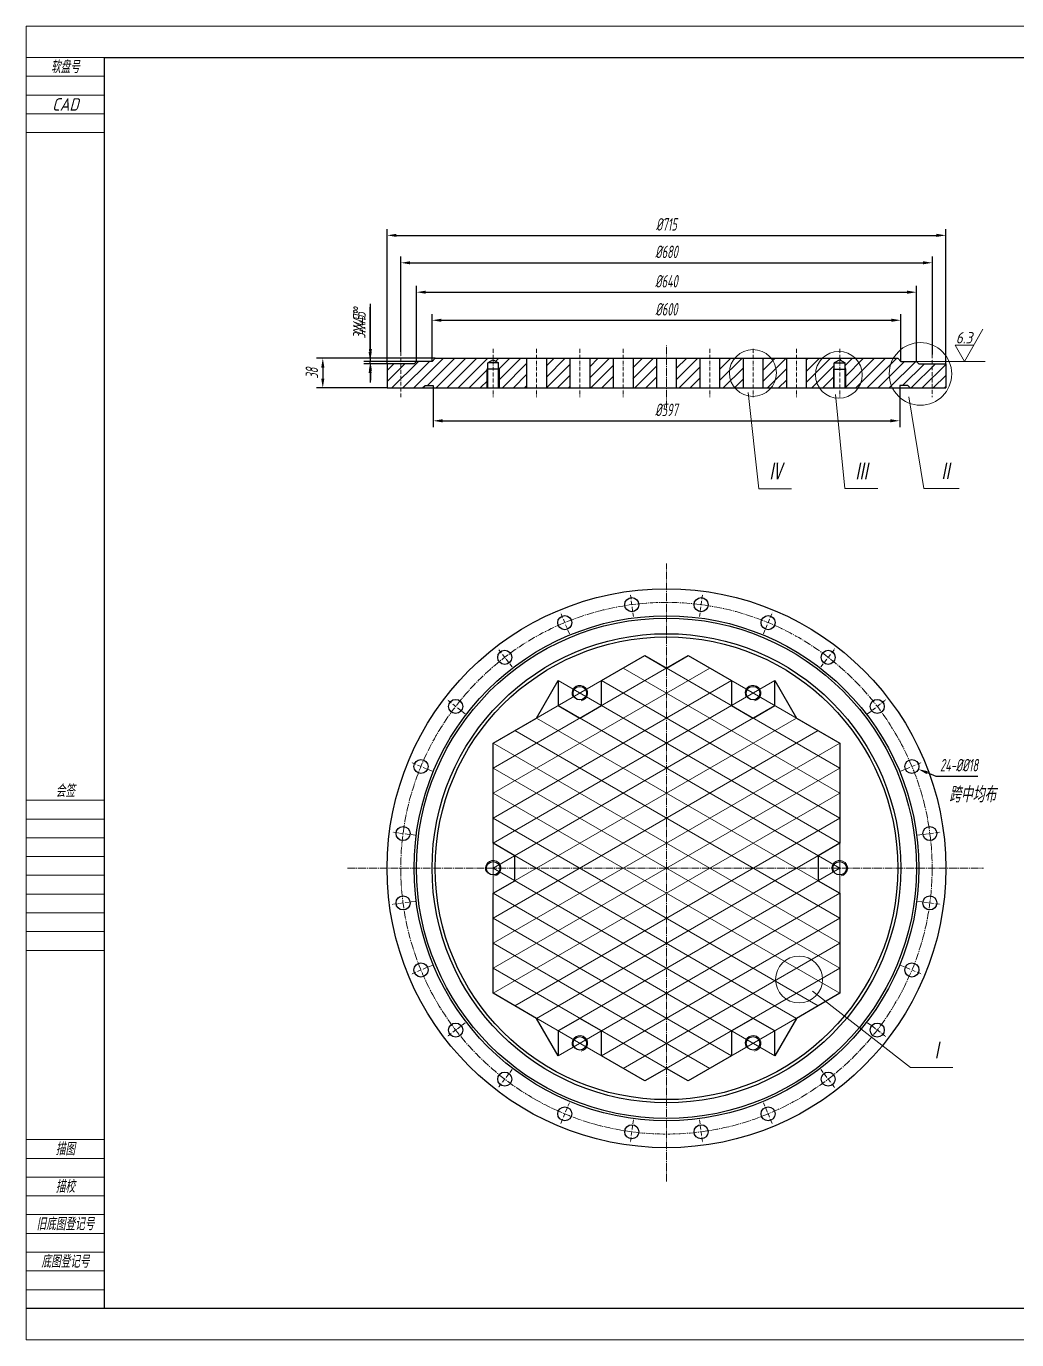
# Model space of a CAD drawing. Header units: millimetres. Extents: x 898 to 3274, y 583 to 2263.
# Drawn here: x 898 to 2166, y 583 to 2263 of the extents above; entities that cross this region are included whole.
import ezdxf
from ezdxf.enums import TextEntityAlignment as Align

# ---------------------------------------------------------------- set-up
doc = ezdxf.new("R2010")
doc.units = ezdxf.units.MM
doc.header["$PDMODE"] = 3
doc.linetypes.add('GEN7', pattern=[13.75, 10, -1.25, 1.25, -1.25])
doc.linetypes.add('GEN7A', pattern=[7.5, 5, -1.25, 0, -1.25])
for name, color, linetype, lineweight in [('4', 3, 'Continuous', 18), ('5', 3, 'Continuous', 18), ('6', 2, 'Continuous', 18), ('7', 4, 'GEN7', 18), ('7A', 4, 'GEN7A', 18), ('8', 1, 'Continuous', 18), ('RAHM2', 1, 'Continuous', 18), ('RAHM3', 2, 'Continuous', 18), ('TILE1', 5, 'Continuous', 18)]:
    doc.layers.add(name, color=color, linetype=linetype, lineweight=lineweight)
doc.styles.add('HZ', font='gbeitc.shx', dxfattribs={"width": 0.7, "bigfont": 'hztxt.shx'})
doc.styles.add('ROMANC', font='gbeitc.shx', dxfattribs={"bigfont": 'hztxt.shx'})
doc.styles.get("Standard").update_dxf_attribs({"font": 'gbeitc.shx', "bigfont": 'hztxt.shx'})
doc.dimstyles.new('GEN-ISO', dxfattribs={"dimscale": 4, "dimtxt": 4, "dimasz": 3, "dimexe": 2, "dimexo": 0, "dimgap": 1.5, "dimtad": 1, "dimzin": 0, "dimdsep": 46, "dimtxsty": 'HZ', "dimcen": 0, "dimdle": 6, "dimclrd": 256, "dimclre": 256, "dimclrt": 2, "dimadec": 0, "dimazin": 0, "dimtfac": 1, "dimtmove": 0, "dimatfit": 2, "dimldrblk": 'CLOSED', "dimfxl": 0, "dimtolj": 1, "dimtzin": 0, "dimarcsym": 0})
doc.dimstyles.new('GEN-ISO$3', dxfattribs={"dimscale": 4, "dimtxt": 4, "dimasz": 3, "dimexe": 2, "dimexo": 0, "dimgap": 1.5, "dimtad": 1, "dimtih": 1, "dimtoh": 1, "dimdsep": 46, "dimtxsty": 'HZ', "dimcen": 0, "dimdle": 6, "dimclrd": 256, "dimclre": 256, "dimclrt": 2, "dimadec": 0, "dimazin": 0, "dimtfac": 1, "dimtofl": 0, "dimtmove": 0, "dimatfit": 0, "dimldrblk": 'CLOSED', "dimfxl": 0, "dimtolj": 1, "dimarcsym": 0})

# ---------------------------------------------------------------- blocks, each defined once
blk = doc.blocks.new('GB-A2')
blk.add_line((25, 10), (0, 10))
blk.add_lwpolyline([(25, 10), (25, 410), (584, 410), (584, 10)], close=True)
at = {"layer": 'RAHM2'}
for p, q in [((25, 404), (0, 404)), ((25, 392), (0, 392))]:
    blk.add_line(p, q, dxfattribs=at)
at = {"layer": 'RAHM2', "color": 1}
for p, q in [((25, 166.5), (0, 166.5)), ((25, 154.5), (0, 154.5)), ((25, 142.5), (0, 142.5)), ((25, 130.5), (0, 130.5)), ((25, 58), (0, 58)), ((25, 46), (0, 46)), ((25, 34), (0, 34)), ((25, 22), (0, 22)), ((25, 16), (0, 16))]:
    blk.add_line(p, q, dxfattribs=at)
at = {"layer": 'RAHM3'}
for p, q in [((25, 410), (0, 410)), ((25, 398), (0, 398)), ((25, 386), (0, 386)), ((25, 172.5), (0, 172.5)), ((25, 160.5), (0, 160.5)), ((25, 148.5), (0, 148.5)), ((25, 136.5), (0, 136.5)), ((25, 124.5), (0, 124.5)), ((25, 64), (0, 64)), ((25, 52), (0, 52)), ((25, 40), (0, 40)), ((25, 28), (0, 28))]:
    blk.add_line(p, q, dxfattribs=at)
at = {"layer": 'TILE1'}
blk.add_line((0, 0), (0, 420), dxfattribs=at)
blk.add_lwpolyline([(0, 420), (594, 420), (594, 0), (0, 0)], dxfattribs=at)
for tag, p in [('MAX', (594, 420)), ('RU', (584, 410)), ('INSERT', (584, 10))]:
    blk.add_attdef(tag, p, '', height=3.5)
at = {"layer": 'RAHM2', "char_height": 4, "attachment_point": 8}
for s, insert, width, style in [('软盘号', (12.5, 405), 17.4835, 'HZ'), ('CAD', (12.5, 393), 12.5019, 'ROMANC'), ('会签', (12.5, 173.5), 11.6477, 'HZ'), ('描图', (12.5, 59), 11.6477, 'HZ'), ('描校', (12.5, 47), 11.6477, 'HZ'), ('旧底图登记号', (12.5, 35), 34.991, 'HZ'), ('底图登记号', (12.5, 23), 29.1552, 'HZ')]:
    blk.add_mtext(s, dxfattribs=dict(at, insert=insert, width=width, style=style))
blk = doc.blocks.new('*D58')
at = {"layer": '5', "lineweight": -2}
for p, q in [((2051, 1308.3), (2062.1, 1303.8)), ((2062.1, 1303.8), (2115.7, 1303.8))]:
    blk.add_line(p, q, dxfattribs=at)
at = {"layer": '5'}
blk.add_solid([(2051.7, 1310.1), (2050.2, 1306.4), (2039.9, 1312.7)], dxfattribs=at)
at = {"layer": 'Defpoints', "color": 0}
for p in [(2023.2, 1319.5), (2039.9, 1312.7)]:
    blk.add_point(p, dxfattribs=at)
at = {"layer": '5', "color": 2, "insert": (2091.9, 1317.8), "char_height": 16, "attachment_point": 5, "style": 'HZ'}
blk.add_mtext('\\A1;24-%%C%%C18', dxfattribs=at)
blk = doc.blocks.new('_CLOSED')
at = {"color": 0, "linetype": 'ByBlock', "lineweight": -2}
for p, q in [((-1, 0.166667), (0, 0)), ((-1, 0.166667), (-1, -0.166667)), ((0, 0), (-1, -0.166667)), ((0, 0), (-1, 0))]:
    blk.add_line(p, q, dxfattribs=at)
blk = doc.blocks.new('*D59')
at = {"layer": '5', "lineweight": -2}
for p, q in [((1330.3, 1838.3), (1269.6, 1838.3)), ((1277.6, 1826.3), (1277.6, 1812.3)), ((1359.9, 1800.3), (1269.6, 1800.3))]:
    blk.add_line(p, q, dxfattribs=at)
at = {"layer": '5'}
for points in [[(1275.6, 1826.3), (1279.6, 1826.3), (1277.6, 1838.3)], [(1275.6, 1812.3), (1279.6, 1812.3), (1277.6, 1800.3)]]:
    blk.add_solid(points, dxfattribs=at)
at = {"layer": 'Defpoints', "color": 0}
for p in [(1330.3, 1838.3), (1277.6, 1800.3), (1359.9, 1800.3)]:
    blk.add_point(p, dxfattribs=at)
at = {"layer": '5', "color": 2, "insert": (1263.6, 1819.3), "char_height": 16, "attachment_point": 5, "rotation": 90, "style": 'HZ'}
blk.add_mtext('\\A1;38', dxfattribs=at)
blk = doc.blocks.new('*D60')
at = {"layer": '5', "lineweight": -2}
for p, q in [((1359.9, 1831.3), (1359.9, 2003.5)), ((2074.9, 1831.3), (2074.9, 2003.5)), ((1371.9, 1995.5), (2062.9, 1995.5))]:
    blk.add_line(p, q, dxfattribs=at)
at = {"layer": '5'}
for points in [[(1371.9, 1997.5), (1371.9, 1993.5), (1359.9, 1995.5)], [(2062.9, 1997.5), (2062.9, 1993.5), (2074.9, 1995.5)]]:
    blk.add_solid(points, dxfattribs=at)
at = {"layer": 'Defpoints', "color": 0}
for p in [(2074.9, 1995.5), (1359.9, 1831.3), (2074.9, 1831.3)]:
    blk.add_point(p, dxfattribs=at)
at = {"layer": '5', "color": 2, "insert": (1717.4, 2009.5), "char_height": 16, "attachment_point": 5, "style": 'HZ'}
blk.add_mtext('\\A1;%%C715', dxfattribs=at)
blk = doc.blocks.new('*D61')
at = {"layer": '5', "lineweight": -2}
for p, q in [((1377.4, 1846.3), (1377.4, 1968.4)), ((2057.7, 1843.3), (2057.7, 1968.4)), ((1389.4, 1960.4), (2045.7, 1960.4))]:
    blk.add_line(p, q, dxfattribs=at)
at = {"layer": '5'}
for points in [[(1389.4, 1962.4), (1389.4, 1958.4), (1377.4, 1960.4)], [(2045.7, 1962.4), (2045.7, 1958.4), (2057.7, 1960.4)]]:
    blk.add_solid(points, dxfattribs=at)
at = {"layer": 'Defpoints', "color": 0}
for p in [(2057.7, 1960.4), (1377.4, 1846.3), (2057.7, 1843.3)]:
    blk.add_point(p, dxfattribs=at)
at = {"layer": '5', "color": 2, "insert": (1717.5, 1974.4), "char_height": 16, "attachment_point": 5, "style": 'HZ'}
blk.add_mtext('\\A1;%%C680', dxfattribs=at)
blk = doc.blocks.new('*D62')
at = {"layer": '5', "lineweight": -2}
for p, q in [((1397.4, 1834.3), (1397.4, 1930.8)), ((1409.4, 1922.8), (2025.4, 1922.8)), ((2037.4, 1834.3), (2037.4, 1930.8))]:
    blk.add_line(p, q, dxfattribs=at)
at = {"layer": '5'}
for points in [[(1409.4, 1924.8), (1409.4, 1920.8), (1397.4, 1922.8)], [(2025.4, 1924.8), (2025.4, 1920.8), (2037.4, 1922.8)]]:
    blk.add_solid(points, dxfattribs=at)
at = {"layer": 'Defpoints', "color": 0}
for p in [(2037.4, 1922.8), (1397.4, 1834.3), (2037.4, 1834.3)]:
    blk.add_point(p, dxfattribs=at)
at = {"layer": '5', "color": 2, "insert": (1717.4, 1936.8), "char_height": 16, "attachment_point": 5, "style": 'HZ'}
blk.add_mtext('\\A1;%%C640', dxfattribs=at)
blk = doc.blocks.new('*D63')
at = {"layer": '5', "lineweight": -2}
for p, q in [((1418.9, 1800.3), (1418.9, 1750.3)), ((2015.9, 1800.3), (2015.9, 1750.3)), ((1430.9, 1758.3), (2003.9, 1758.3))]:
    blk.add_line(p, q, dxfattribs=at)
at = {"layer": '5'}
for points in [[(1430.9, 1760.3), (1430.9, 1756.3), (1418.9, 1758.3)], [(2003.9, 1760.3), (2003.9, 1756.3), (2015.9, 1758.3)]]:
    blk.add_solid(points, dxfattribs=at)
at = {"layer": 'Defpoints', "color": 0}
for p in [(1418.9, 1800.3), (2015.9, 1800.3), (2015.9, 1758.3)]:
    blk.add_point(p, dxfattribs=at)
at = {"layer": '5', "color": 2, "insert": (1717.4, 1772.3), "char_height": 16, "attachment_point": 5, "style": 'HZ'}
blk.add_mtext('\\A1;%%C597', dxfattribs=at)
blk = doc.blocks.new('*D64')
at = {"layer": '5', "lineweight": -2}
for p, q in [((1417.4, 1834.3), (1417.4, 1894.9)), ((1429.4, 1886.9), (2005.4, 1886.9)), ((2017.4, 1834.3), (2017.4, 1894.9))]:
    blk.add_line(p, q, dxfattribs=at)
at = {"layer": '5'}
for points in [[(1429.4, 1888.9), (1429.4, 1884.9), (1417.4, 1886.9)], [(2005.4, 1888.9), (2005.4, 1884.9), (2017.4, 1886.9)]]:
    blk.add_solid(points, dxfattribs=at)
at = {"layer": 'Defpoints', "color": 0}
for p in [(2017.4, 1886.9), (1417.4, 1834.3), (2017.4, 1834.3)]:
    blk.add_point(p, dxfattribs=at)
at = {"layer": '5', "color": 2, "insert": (1717.4, 1900.9), "char_height": 16, "attachment_point": 5, "style": 'HZ'}
blk.add_mtext('\\A1;%%C600', dxfattribs=at)
blk = doc.blocks.new('*X50')
at = {"color": 0}
for p, q in [((461.8, 1225.5), (484.7, 1248.4)), ((461.8, 1239.6), (470.6, 1248.4)), ((467.9, 1217.4), (501.9, 1251.4)), ((482, 1217.4), (516, 1251.4)), ((496.1, 1217.4), (534.1, 1255.4)), ((513.3, 1220.4), (548.3, 1255.4)), ((524.4, 1217.4), (562.4, 1255.4)), ((538.6, 1217.4), (576.6, 1255.4)), ((552.7, 1217.4), (590.7, 1255.4)), ((600.9, 1251.5), (604.9, 1255.4)), ((604.5, 1240.9), (619, 1255.4)), ((604.5, 1226.8), (633.1, 1255.4)), ((609.3, 1217.4), (640.4, 1248.5)), ((566.9, 1217.4), (590.7, 1241.2)), ((581, 1217.4), (590.7, 1227.1)), ((623.4, 1217.4), (640.4, 1234.4)), ((637.6, 1217.4), (640.4, 1220.2))]:
    blk.add_line(p, q, dxfattribs=at)
blk = doc.blocks.new('*D65')
at = {"layer": '5', "lineweight": -2}
for p, q in [((1338.5, 1850.3), (1338.5, 1907.9)), ((1421.4, 1838.3), (1330.5, 1838.3)), ((1397.4, 1834.3), (1330.5, 1834.3)), ((1338.5, 1834.3), (1338.5, 1838.3)), ((1338.5, 1822.3), (1338.5, 1810.3))]:
    blk.add_line(p, q, dxfattribs=at)
at = {"layer": '5'}
for points in [[(1336.5, 1850.3), (1340.5, 1850.3), (1338.5, 1838.3)], [(1336.5, 1822.3), (1340.5, 1822.3), (1338.5, 1834.3)]]:
    blk.add_solid(points, dxfattribs=at)
at = {"layer": 'Defpoints', "color": 0}
for p in [(1338.5, 1838.3), (1397.4, 1834.3), (1421.4, 1838.3)]:
    blk.add_point(p, dxfattribs=at)
at = {"layer": '5', "color": 2, "insert": (1324.5, 1885.1), "char_height": 16, "attachment_point": 5, "rotation": 90, "style": 'HZ'}
blk.add_mtext('\\A1;4X45%%D', dxfattribs=at)
blk = doc.blocks.new('*D66')
at = {"layer": '5', "lineweight": -2}
for p, q in [((1338.2, 1846.3), (1338.2, 1903.7)), ((1397.4, 1834.3), (1330.2, 1834.3)), ((1359.9, 1831.3), (1330.2, 1831.3)), ((1338.2, 1831.3), (1338.2, 1834.3)), ((1338.2, 1819.3), (1338.2, 1807.3))]:
    blk.add_line(p, q, dxfattribs=at)
at = {"layer": '5'}
for points in [[(1336.2, 1846.3), (1340.2, 1846.3), (1338.2, 1834.3)], [(1336.2, 1819.3), (1340.2, 1819.3), (1338.2, 1831.3)]]:
    blk.add_solid(points, dxfattribs=at)
at = {"layer": 'Defpoints', "color": 0}
for p in [(1338.2, 1834.3), (1359.9, 1831.3), (1397.4, 1834.3)]:
    blk.add_point(p, dxfattribs=at)
at = {"layer": '5', "color": 2, "insert": (1324.2, 1881), "char_height": 16, "attachment_point": 5, "rotation": 90, "style": 'HZ'}
blk.add_mtext('\\A1;3X45%%D', dxfattribs=at)
blk = doc.blocks.new('*X51')
at = {"color": 0}
for p, q in [((665.7, 1231.3), (689.7, 1255.4)), ((665.7, 1245.5), (675.6, 1255.4)), ((665.9, 1217.4), (695.8, 1247.4)), ((680, 1217.4), (695.8, 1233.2)), ((694.1, 1217.4), (695.8, 1219.1))]:
    blk.add_line(p, q, dxfattribs=at)
blk = doc.blocks.new('*X52')
at = {"color": 0}
for p, q in [((721.1, 1230.2), (746.3, 1255.4)), ((721.1, 1244.3), (732.1, 1255.4)), ((722.4, 1217.4), (751.3, 1246.2)), ((736.6, 1217.4), (751.3, 1232.1)), ((750.7, 1217.4), (751.3, 1218))]:
    blk.add_line(p, q, dxfattribs=at)
blk = doc.blocks.new('*X53')
at = {"color": 0}
for p, q in [((776.5, 1229.1), (802.8, 1255.4)), ((776.5, 1243.2), (788.7, 1255.4)), ((779, 1217.4), (806.7, 1245.1)), ((793.1, 1217.4), (806.7, 1231))]:
    blk.add_line(p, q, dxfattribs=at)
blk = doc.blocks.new('*X57')
at = {"color": 0}
for p, q in [((998.2, 1224.5), (1029.1, 1255.4)), ((998.2, 1238.6), (1015, 1255.4)), ((998.2, 1252.8), (1000.8, 1255.4)), ((1005.3, 1217.4), (1034.1, 1246.2)), ((1041.2, 1253.3), (1043.3, 1255.4)), ((1047.9, 1217.6), (1085.7, 1255.4)), ((1047.9, 1231.8), (1071.5, 1255.4)), ((1047.9, 1245.9), (1057.4, 1255.4)), ((1061.8, 1217.4), (1099.8, 1255.4)), ((1076, 1217.4), (1114, 1255.4)), ((1090.1, 1217.4), (1124.1, 1251.4)), ((1104.3, 1217.4), (1138.3, 1251.4)), ((1121.4, 1220.4), (1149.4, 1248.4)), ((1132.5, 1217.4), (1163.5, 1248.4)), ((1146.7, 1217.4), (1176.8, 1247.5)), ((1019.4, 1217.4), (1034.1, 1232.1)), ((1160.8, 1217.4), (1176.8, 1233.4)), ((1033.5, 1217.4), (1034.1, 1217.9)), ((1175, 1217.4), (1176.8, 1219.2))]:
    blk.add_line(p, q, dxfattribs=at)
blk = doc.blocks.new('*X54')
at = {"color": 0}
for p, q in [((831.9, 1227.9), (859.4, 1255.4)), ((831.9, 1242.1), (845.3, 1255.4)), ((835.6, 1217.4), (862.1, 1244)), ((849.7, 1217.4), (862.1, 1229.8))]:
    blk.add_line(p, q, dxfattribs=at)
blk = doc.blocks.new('*X55')
at = {"color": 0}
for p, q in [((887.4, 1226.8), (916, 1255.4)), ((887.4, 1240.9), (901.8, 1255.4)), ((887.4, 1255.1), (887.7, 1255.4)), ((892.1, 1217.4), (917.5, 1242.8)), ((906.3, 1217.4), (917.5, 1228.7))]:
    blk.add_line(p, q, dxfattribs=at)
blk = doc.blocks.new('*X56')
at = {"color": 0}
for p, q in [((942.8, 1225.6), (972.6, 1255.4)), ((942.8, 1239.8), (958.4, 1255.4)), ((942.8, 1253.9), (944.3, 1255.4)), ((948.7, 1217.4), (973, 1241.7)), ((962.8, 1217.4), (973, 1227.5))]:
    blk.add_line(p, q, dxfattribs=at)
blk = doc.blocks.new('GEFROG4')
at = {"color": 0}
for p, q in [((0, 0), (5.714286, 10)), ((0, 0), (-2.857143, 5)), ((2.857143, 5), (-2.857143, 5))]:
    blk.add_line(p, q, dxfattribs=at)
for tag, p in [('GEFROU2', (2.416099, 10.1)), ('GEFROU1', (2.45, 5.6))]:
    blk.add_attdef(tag, text='', height=3.5, dxfattribs=at).set_placement(p, align=Align.RIGHT)
blk.add_attdef('GEFROU0', (0, 0), '', height=1, dxfattribs=at)

msp = doc.modelspace()

# ---------------------------------------------------------------- linework, layer by layer
for p, q in [((1394.4061, 1831.3251), (1359.9061, 1831.3251)), ((1359.9061, 1831.3251), (1359.9061, 1800.3251)), ((1397.4061, 1834.3251), (1394.4061, 1831.3251)), ((1417.4061, 1834.3251), (1397.4061, 1834.3251)), ((1417.4061, 1834.3251), (1421.4061, 1838.3251)), ((1421.4061, 1838.3251), (2013.4061, 1838.3251)), ((1495.7036, 1836.3189), (1488.7861, 1832.3251)), ((1502.6211, 1832.3251), (1488.7861, 1832.3251)), ((1488.7861, 1800.3251), (1488.7861, 1832.3251)), ((1495.7036, 1836.3189), (1502.6211, 1832.3251)), ((1502.6211, 1800.3251), (1502.6211, 1832.3251)), ((1538.5043, 1838.3251), (1538.5043, 1800.3251)), ((1563.7543, 1838.3251), (1563.7543, 1800.3251)), ((1593.9299, 1838.3251), (1593.9299, 1800.3251)), ((1619.1799, 1838.3251), (1619.1799, 1800.3251)), ((1649.3555, 1838.3251), (1649.3555, 1800.3251)), ((1674.6055, 1838.3251), (1674.6055, 1800.3251)), ((1704.7811, 1838.3251), (1704.7811, 1800.3251)), ((1730.0311, 1838.3251), (1730.0311, 1800.3251)), ((1760.2068, 1838.3251), (1760.2068, 1800.3251)), ((1785.4568, 1838.3251), (1785.4568, 1800.3251)), ((1815.6324, 1838.3251), (1815.6324, 1800.3251)), ((1840.8824, 1838.3251), (1840.8824, 1800.3251)), ((1871.058, 1838.3251), (1871.058, 1800.3251)), ((1896.308, 1838.3251), (1896.308, 1800.3251)), ((1939.1086, 1836.3189), (1932.1911, 1832.3251)), ((1932.1911, 1800.3251), (1932.1911, 1832.3251)), ((1932.1911, 1832.3251), (1946.0261, 1832.3251)), ((1939.1086, 1836.3189), (1946.0261, 1832.3251)), ((1946.0261, 1800.3251), (1946.0261, 1832.3251)), ((2017.4061, 1834.3251), (2013.4061, 1838.3251)), ((2017.4061, 1834.3251), (2037.4061, 1834.3251)), ((2037.4061, 1834.3251), (2040.4061, 1831.3251)), ((2040.4061, 1831.3251), (2074.9061, 1831.3251)), ((2074.9061, 1831.3251), (2074.9061, 1800.3251)), ((1503.7036, 1824.3251), (1487.7036, 1824.3251)), ((1931.1086, 1824.3251), (1947.1086, 1824.3251)), ((1359.9061, 1800.3251), (2074.9061, 1800.3251)), ((1405.4061, 1800.3251), (1408.4061, 1803.3251)), ((1408.4061, 1803.3251), (1418.9061, 1803.3251)), ((1418.9061, 1803.3251), (1418.9061, 1800.3251)), ((2015.9061, 1803.3251), (2015.9061, 1800.3251)), ((2026.4061, 1803.3251), (2015.9061, 1803.3251)), ((2029.4061, 1800.3251), (2026.4061, 1803.3251)), ((1634.2677, 1426.0011), (1689.6933, 1458.0011)), ((1689.6933, 1458.0011), (1717.4061, 1442.0011)), ((1717.4061, 1442.0011), (1745.1189, 1458.0011)), ((1745.1189, 1458.0011), (1800.5446, 1426.0011)), ((1551.1293, 1378.0011), (1578.8421, 1426.0011)), ((1578.8421, 1426.0011), (1578.8421, 1394.0011)), ((1634.2677, 1394.0011), (1634.2677, 1426.0011)), ((1800.5446, 1426.0011), (1800.5446, 1394.0011)), ((1855.9702, 1394.0011), (1855.9957, 1426.0158)), ((1855.9957, 1426.0158), (1883.683, 1378.0011)), ((1495.7036, 1346.0011), (1551.1293, 1378.0011)), ((1578.8421, 1394.0011), (1606.5549, 1378.0011)), ((1606.5549, 1378.0011), (1634.2677, 1394.0011)), ((1800.5446, 1394.0011), (1828.2574, 1378.0011)), ((1828.2574, 1378.0011), (1855.9702, 1394.0011)), ((1883.683, 1378.0011), (1939.1086, 1346.0011)), ((1495.7036, 1218.0011), (1495.7036, 1346.0011)), ((1939.1086, 1346.0011), (1939.1086, 1218.0011)), ((1523.4164, 1202.0011), (1495.7036, 1218.0011)), ((1939.1086, 1218.0011), (1911.3958, 1202.0011)), ((1523.4164, 1170.0011), (1523.4164, 1202.0011)), ((1911.3958, 1202.0011), (1911.3958, 1170.0011)), ((1495.7036, 1154.0011), (1523.4164, 1170.0011)), ((1911.3958, 1170.0011), (1939.1086, 1154.0011)), ((1495.7036, 1026.0011), (1495.7036, 1154.0011)), ((1939.1086, 1154.0011), (1939.1086, 1026.0011)), ((1551.1037, 993.9863), (1495.7036, 1026.0011)), ((1939.1086, 1026.0011), (1883.683, 994.0011)), ((1578.8165, 945.9863), (1551.1037, 993.9863)), ((1606.5549, 994.0011), (1578.8421, 978.0011)), ((1634.2677, 978.0011), (1606.5549, 994.0011)), ((1828.2574, 994.0011), (1800.5446, 978.0011)), ((1855.9702, 978.0011), (1828.2574, 994.0011)), ((1883.683, 994.0011), (1855.9957, 945.9863)), ((1578.8421, 978.0011), (1578.8165, 945.9863)), ((1634.2677, 946.0011), (1634.2677, 978.0011)), ((1800.5446, 978.0011), (1800.5446, 946.0011)), ((1855.9957, 945.9863), (1855.9702, 978.0011)), ((1689.6933, 914.0011), (1634.2677, 946.0011)), ((1800.5446, 946.0011), (1745.1189, 914.0011)), ((1717.4061, 930.0011), (1689.6933, 914.0011)), ((1745.1189, 914.0011), (1717.4061, 930.0011))]:
    msp.add_line(p, q)
for centre, radius in [((1717.4061, 1186.0011), 357.5), ((1673.0079, 1523.0975), 9), ((1761.7691, 1523.0989), 9), ((1717.4061, 1186.0011), 323), ((1717.4061, 1186.0011), 320), ((1587.2715, 1500.123), 9), ((1847.5062, 1500.1272), 9), ((1717.4061, 1186.0011), 300), ((1717.4061, 1186.0011), 296), ((1510.4027, 1455.7412), 9), ((1924.3764, 1455.7478), 9), ((1606.5549, 1410.0011), 8.647), ((1828.2574, 1410.0011), 8.647), ((1447.64, 1392.9765), 9), ((1987.1411, 1392.9851), 9), ((1403.2606, 1316.1064), 9), ((2031.5229, 1316.1164), 9), ((1380.2889, 1230.3692), 9), ((2054.4974, 1230.38), 9), ((1495.7036, 1186.0011), 8.647), ((1939.1086, 1186.0011), 8.647), ((1380.2903, 1141.608), 9), ((2054.4988, 1141.6187), 9), ((1403.2648, 1055.8716), 9), ((2031.5271, 1055.8816), 9), ((1447.6466, 979.0028), 9), ((1987.1477, 979.0114), 9), ((1606.5549, 962.0011), 8.647), ((1828.2574, 962.0011), 8.647), ((1510.4113, 916.2402), 9), ((1924.385, 916.2467), 9), ((1587.2815, 871.8608), 9), ((1847.5162, 871.8649), 9), ((1673.0186, 848.889), 9), ((1761.7798, 848.8904), 9)]:
    msp.add_circle(centre, radius)
at = {"layer": '4'}
for p, q in [((2125.2503, 1834.3251), (2037.4061, 1834.3251)), ((1487.7036, 1824.3251), (1488.7861, 1826.9651)), ((1487.7036, 1800.3251), (1487.7036, 1824.3251)), ((1503.7036, 1824.3251), (1502.6211, 1826.9651)), ((1503.7036, 1800.3251), (1503.7036, 1824.3251)), ((1931.1086, 1824.3251), (1932.1911, 1826.9651)), ((1931.1086, 1800.3251), (1931.1086, 1824.3251)), ((1947.1086, 1824.3251), (1946.0261, 1826.9651)), ((1947.1086, 1800.3251), (1947.1086, 1824.3251)), ((1821.8235, 1794.5629), (1835.506, 1671.4756)), ((1933.5924, 1792.0926), (1945.7163, 1671.5636)), ((2027.3917, 1788.8864), (2046.7068, 1671.7164)), ((1835.506, 1671.4756), (1877.647, 1671.4756)), ((1945.7163, 1671.5636), (1987.8572, 1671.5636)), ((2046.7068, 1671.7164), (2091.9975, 1671.7164)), ((1495.7036, 1314.0011), (1745.1189, 1458.0011)), ((1689.6933, 1458.0011), (1495.7036, 1346.0011)), ((1689.6933, 1458.0011), (1939.1086, 1314.0011)), ((1745.1189, 1458.0011), (1939.1086, 1346.0011)), ((1772.8318, 1442.0011), (1495.7036, 1282.0011)), ((1661.9805, 1442.0011), (1939.1086, 1282.0011)), ((1855.9957, 1426.0158), (1495.7036, 1218.0011)), ((1495.7036, 1250.0011), (1800.5446, 1426.0011)), ((1578.8165, 1426.0158), (1939.1086, 1218.0011)), ((1578.8421, 1394.0011), (1578.8165, 1426.0158)), ((1634.2677, 1426.0011), (1939.1086, 1250.0011)), ((1855.9702, 1394.0011), (1855.9957, 1426.0158)), ((1495.7036, 1186.0011), (1855.9702, 1394.0011)), ((1883.683, 1378.0011), (1495.7036, 1154.0011)), ((1551.1293, 1378.0011), (1939.1086, 1154.0011)), ((1578.8421, 1394.0011), (1939.1086, 1186.0011)), ((1495.7036, 1122.0011), (1911.3958, 1362.0011)), ((1523.4164, 1362.0011), (1939.1086, 1122.0011)), ((1495.7036, 1346.0011), (1939.1086, 1090.0011)), ((1495.7036, 1090.0011), (1939.1086, 1346.0011)), ((1495.7036, 1346.0011), (1495.7036, 1026.0011)), ((1939.1086, 1346.0011), (1939.1086, 1026.0011)), ((1495.7036, 1314.0011), (1939.1086, 1058.0011)), ((1495.7036, 1058.0011), (1939.1086, 1314.0011)), ((1495.7036, 1282.0011), (1939.1086, 1026.0011)), ((1495.7036, 1026.0011), (1939.1086, 1282.0011)), ((1495.7036, 1250.0011), (1911.3958, 1010.0011)), ((1523.4164, 1010.0011), (1939.1086, 1250.0011)), ((1883.683, 994.0011), (1495.7036, 1218.0011)), ((1551.1293, 994.0011), (1939.1086, 1218.0011)), ((1495.7036, 1186.0011), (1855.9702, 978.0011)), ((1578.8421, 978.0011), (1939.1086, 1186.0011)), ((1855.9957, 945.9863), (1495.7036, 1154.0011)), ((1578.8165, 945.9863), (1939.1086, 1154.0011)), ((1495.7036, 1122.0011), (1800.5446, 946.0011)), ((1634.2677, 946.0011), (1939.1086, 1122.0011)), ((1772.8318, 930.0011), (1495.7036, 1090.0011)), ((1661.9805, 930.0011), (1939.1086, 1090.0011)), ((1495.7036, 1058.0011), (1745.1189, 914.0011)), ((1689.6933, 914.0011), (1939.1086, 1058.0011)), ((1689.6933, 914.0011), (1495.7036, 1026.0011)), ((1745.1189, 914.0011), (1939.1086, 1026.0011)), ((1904.2934, 1028.6513), (2029.6449, 931.0458)), ((1578.8421, 978.0011), (1578.8165, 945.9863)), ((1855.9702, 978.0011), (1855.9957, 945.9863)), ((2029.6449, 931.0458), (2084.0863, 931.0458))]:
    msp.add_line(p, q, dxfattribs=at)
for centre, radius in [((1828.0685, 1819.4616), 30), ((2042.4859, 1818.2871), 40), ((1937.9731, 1817.0682), 30), ((1887.1477, 1043.6991), 30)]:
    msp.add_circle(centre, radius, dxfattribs=at)
for centre in [(1606.5549, 1410.0011), (1828.2574, 1410.0011), (1495.7036, 1186.0011), (1939.1086, 1186.0011), (1606.5549, 962.0011), (1828.2574, 962.0011)]:
    msp.add_arc(centre, 10, 280, 210, dxfattribs=at)
at = {"layer": '7'}
for p, q in [((1717.4061, 1774.2826), (1717.4061, 1854.805)), ((1717.4061, 785.4071), (1717.4061, 1575.9692)), ((1309.2491, 1186.0011), (2123.0674, 1186.0011))]:
    msp.add_line(p, q, dxfattribs=at)
msp.add_circle((1717.4061, 1186.0011), 340, dxfattribs=at)
at = {"layer": '7A'}
for p, q in [((1495.7036, 1850.3251), (1495.7036, 1788.3251)), ((1551.1293, 1850.3251), (1551.1293, 1788.3251)), ((1606.5549, 1850.3251), (1606.5549, 1788.3251)), ((1661.9805, 1850.3251), (1661.9805, 1788.3251)), ((1772.8318, 1850.3251), (1772.8318, 1788.3251)), ((1828.2574, 1850.3251), (1828.2574, 1788.3251)), ((1883.683, 1850.3251), (1883.683, 1788.3251)), ((1939.1086, 1850.3251), (1939.1086, 1788.3251)), ((1377.4061, 1846.3251), (1377.4061, 1788.3251)), ((2057.6561, 1843.3251), (2057.6561, 1788.3251)), ((1675.0242, 1507.7821), (1671.1379, 1537.3016)), ((1759.7528, 1507.7836), (1763.6391, 1537.303)), ((1593.183, 1485.8514), (1581.7889, 1513.3591)), ((1841.5947, 1485.8555), (1852.9888, 1513.3633)), ((1519.8066, 1443.4859), (1501.6812, 1467.1073)), ((1914.9726, 1443.4925), (1933.0979, 1467.1139)), ((1459.8954, 1383.5727), (1436.2739, 1401.6981)), ((1974.8857, 1383.5813), (1998.5072, 1401.7066)), ((1417.5323, 1310.1948), (1390.0245, 1321.5889)), ((2017.2513, 1310.2048), (2044.759, 1321.5989)), ((1395.6043, 1228.3529), (1366.0848, 1232.2392)), ((2039.182, 1228.3637), (2068.7015, 1232.25)), ((1395.6057, 1143.6243), (1366.0862, 1139.738)), ((2039.1834, 1143.635), (2068.7029, 1139.7487)), ((1417.5364, 1061.7831), (1390.0287, 1050.389)), ((2017.2554, 1061.7931), (2044.7632, 1050.399)), ((1459.902, 988.4067), (1436.2805, 970.2813)), ((1974.8923, 988.4153), (1998.5138, 970.2899)), ((1519.8152, 928.4955), (1501.6898, 904.8741)), ((1914.9812, 928.5021), (1933.1065, 904.8807)), ((1593.193, 886.1324), (1581.7989, 858.6247)), ((1841.6047, 886.1366), (1852.9988, 858.6288)), ((1675.0349, 864.2044), (1671.1486, 834.6849)), ((1759.7635, 864.2058), (1763.6498, 834.6864))]:
    msp.add_line(p, q, dxfattribs=at)

# ---------------------------------------------------------------- block references
at = {"xscale": 4, "yscale": 4, "zscale": 4}
msp.add_blockref('GB-A2', (898.0902, 582.9289), dxfattribs=at)
at = {"layer": '6', "linetype": 'Continuous'}
ref = msp.add_blockref('GEFROG4', (2098.6714, 1834.3251), dxfattribs=dict(at, xscale=4.114285714285757, yscale=4.114285714285757, zscale=4.114285714285715))
ref.add_attrib('GEFROU1', '6.3', dxfattribs={"layer": '0', "color": 0, "height": 14.4}).set_placement((2108.7514, 1857.3651), align=Align.RIGHT)
at = {"layer": '8'}
for name in ['*X50', '*X51', '*X52', '*X53', '*X54', '*X55', '*X56', '*X57']:
    msp.add_blockref(name, (898.0902, 582.9289), dxfattribs=at)

# ---------------------------------------------------------------- texts
at = {"layer": '6', "attachment_point": 7, "style": 'HZ'}
for s, insert, char_height, width in [('{\\W0.75;Ⅳ}', (1847.4019, 1681.1515), 24, 37.361829), ('{\\W0.75;Ⅲ}', (1957.6122, 1681.2395), 24, 37.361829), ('{\\W0.75;Ⅱ}', (2065.0827, 1681.3923), 24, 37.361829), ('{\\W0.75;跨中均布}', (2079.13, 1270.2214), 20, 124.899429), ('{\\W0.75;Ⅰ}', (2053.8412, 940.7216), 24, 37.361829)]:
    msp.add_mtext(s, dxfattribs=dict(at, insert=insert, char_height=char_height, width=width))

# ---------------------------------------------------------------- dimensions: what is measured, and where the dimension line sits
at = {"layer": '5'}
for base, p1, p2, text, picture, middle in [((2074.9061, 1995.5205), (1359.9061, 1831.3251), (2074.9061, 1831.3251), '%%C715', '*D60', (1717.4061, 2009.5205)), ((2057.6561, 1960.3695), (1377.4061, 1846.3251), (2057.6561, 1843.3251), '%%C680', '*D61', (1717.5311, 1974.3695)), ((2037.4061, 1922.8218), (1397.4061, 1834.3251), (2037.4061, 1834.3251), '%%C640', '*D62', (1717.4061, 1936.8218)), ((2017.4061, 1886.8719), (1417.4061, 1834.3251), (2017.4061, 1834.3251), '%%C600', '*D64', (1717.4061, 1900.8719)), ((2015.9061, 1758.2512), (1418.9061, 1800.3251), (2015.9061, 1800.3251), '%%C597', '*D63', (1717.4061, 1772.2512))]:
    dim = msp.add_linear_dim(base=base, p1=p1, p2=p2, text=text, dimstyle='GEN-ISO', override={"dimaunit": 1}, dxfattribs=at)
    dim.commit()
    dim.dimension.update_dxf_attribs({"geometry": picture, "text_midpoint": middle})
for base, p1, p2, text, picture, middle in [((1338.1567, 1834.3251), (1359.9061, 1831.3251), (1397.4061, 1834.3251), '3X45%%D', '*D66', (1324.1567, 1881.0084)), ((1338.5431, 1838.3251), (1397.4061, 1834.3251), (1421.4061, 1838.3251), '4X45%%D', '*D65', (1324.5431, 1885.1251)), ((1277.5676, 1800.3251), (1330.321, 1838.3251), (1359.9061, 1800.3251), '38', '*D59', (1263.5676, 1819.3251))]:
    dim = msp.add_linear_dim(base=base, p1=p1, p2=p2, angle=90, text=text, dimstyle='GEN-ISO', override={"dimaunit": 1}, dxfattribs=at)
    dim.commit()
    dim.dimension.update_dxf_attribs({"geometry": picture, "text_midpoint": middle})
dim = msp.add_diameter_dim_2p(p1=(2023.1782, 1319.4876), p2=(2039.8677, 1312.7451), text='24-%%C%%C18', dimstyle='GEN-ISO$3', override={"dimpost": '%%C'}, dxfattribs=at)
dim.commit()
dim.dimension.update_dxf_attribs({"geometry": '*D58', "text_midpoint": (2091.9204, 1317.7553)})

doc.saveas('drawing.dxf')
